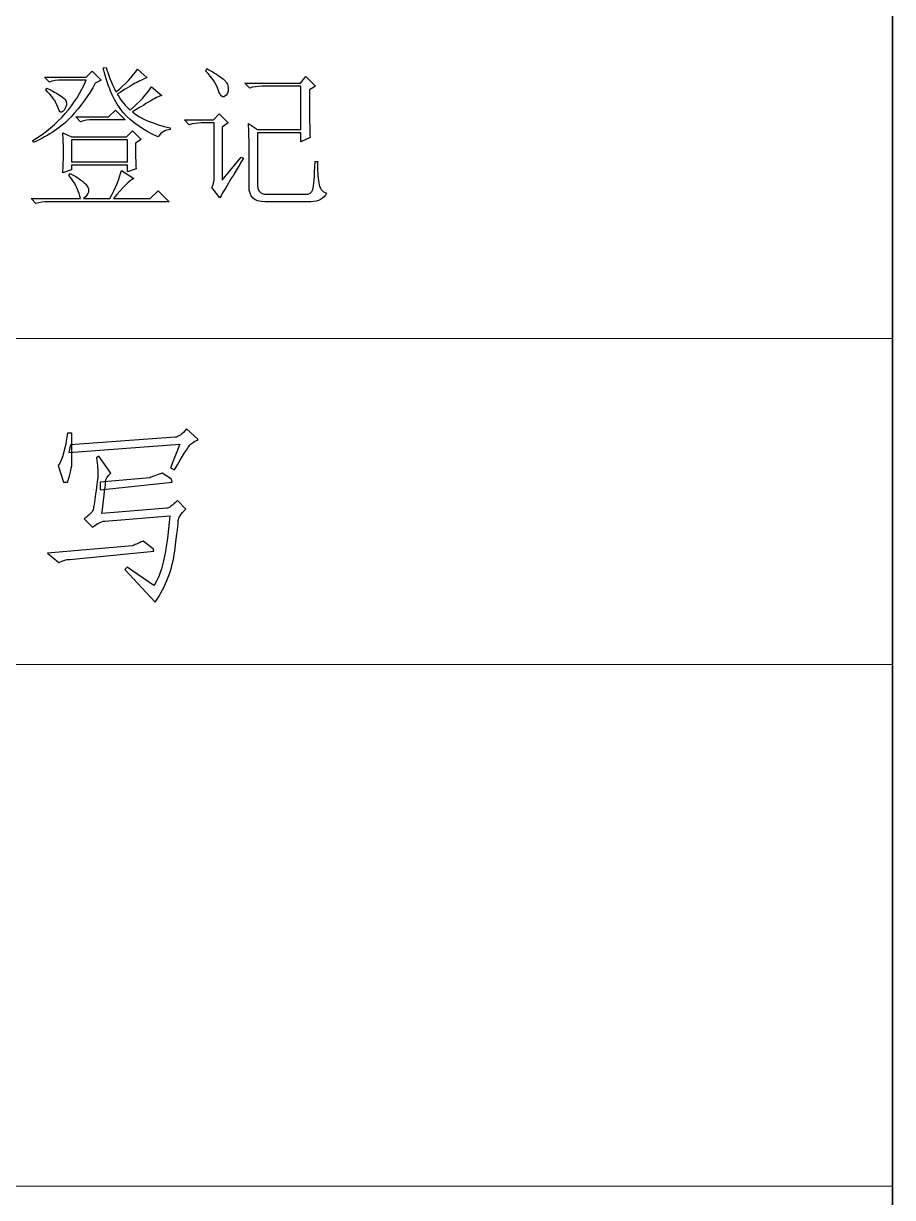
# Model space of a CAD drawing. Header units: millimetres. Extents: x 958 to 3026, y 447 to 1692.
# Drawn here: x 2264.8 to 2312.7, y 741.6 to 806.3 of the extents above; entities that cross this region are included whole.
import ezdxf

# ---------------------------------------------------------------- set-up
doc = ezdxf.new("R2010")
doc.units = ezdxf.units.MM
doc.layers.add('layer 1', color=7, linetype='Continuous')

msp = doc.modelspace()

# ---------------------------------------------------------------- linework, layer by layer
at = {"layer": 'layer 1', "lineweight": 35}
msp.add_open_spline([(2312.676, 1540.167), (2312.676, 1540.167), (2312.676, 508.62), (2312.676, 508.62)], degree=3, dxfattribs=at)
at = {"layer": 'layer 1', "color": 1}
for points, knots in [([(2265.957, 803.376), (2265.957, 803.376), (2266.227, 803.106), (2266.227, 803.106), (2266.227, 803.106), (2266.428, 803.174), (2266.653, 803.208), (2266.899, 803.208), (2266.899, 803.208), (2266.899, 803.208), (2268.245, 803.208), (2268.245, 803.208), (2268.245, 803.208), (2267.684, 801.862), (2266.709, 800.753), (2265.319, 799.877), (2265.319, 799.877), (2265.319, 799.877), (2265.352, 799.777), (2265.352, 799.777), (2265.352, 799.777), (2266.204, 800.159), (2266.894, 800.629), (2267.421, 801.189), (2267.421, 801.189), (2267.948, 801.75), (2268.391, 802.367), (2268.75, 803.039), (2268.75, 803.039), (2268.75, 803.039), (2269.086, 803.208), (2269.086, 803.208), (2269.086, 803.208), (2269.086, 803.208), (2268.581, 803.712), (2268.581, 803.712), (2268.581, 803.712), (2268.581, 803.712), (2268.245, 803.376), (2268.245, 803.376), (2268.245, 803.376), (2268.245, 803.376), (2265.957, 803.376), (2265.957, 803.376)], [0, 0, 0, 0, 0.090909, 0.090909, 0.090909, 0.090909, 0.181818, 0.181818, 0.181818, 0.181818, 0.272727, 0.272727, 0.272727, 0.272727, 0.363636, 0.363636, 0.363636, 0.363636, 0.454545, 0.454545, 0.454545, 0.454545, 0.545455, 0.545455, 0.545455, 0.545455, 0.636364, 0.636364, 0.636364, 0.636364, 0.727273, 0.727273, 0.727273, 0.727273, 0.818182, 0.818182, 0.818182, 0.818182, 0.909091, 0.909091, 0.909091, 0.909091, 1, 1, 1, 1]), ([(2269.354, 803.914), (2269.354, 803.914), (2269.186, 803.88), (2269.186, 803.88), (2269.186, 803.88), (2269.456, 802.782), (2269.827, 801.963), (2270.297, 801.424), (2270.297, 801.424), (2270.768, 800.886), (2271.407, 800.439), (2272.215, 800.08), (2272.215, 800.08), (2272.371, 800.327), (2272.595, 800.46), (2272.886, 800.483), (2272.886, 800.483), (2272.886, 800.483), (2272.886, 800.584), (2272.886, 800.584), (2272.886, 800.584), (2271.968, 800.786), (2271.272, 801.077), (2270.801, 801.459), (2270.801, 801.459), (2271.025, 801.594), (2271.318, 801.773), (2271.676, 801.997), (2271.676, 801.997), (2272.035, 802.221), (2272.281, 802.344), (2272.416, 802.367), (2272.416, 802.367), (2272.416, 802.367), (2271.844, 802.838), (2271.844, 802.838), (2271.844, 802.838), (2271.575, 802.412), (2271.183, 801.986), (2270.666, 801.559), (2270.666, 801.559), (2270.421, 801.783), (2270.185, 802.075), (2269.96, 802.433), (2269.96, 802.433), (2270.386, 802.703), (2270.718, 802.906), (2270.953, 803.039), (2270.953, 803.039), (2271.189, 803.174), (2271.407, 803.274), (2271.609, 803.342), (2271.609, 803.342), (2271.609, 803.342), (2271.071, 803.813), (2271.071, 803.813), (2271.071, 803.813), (2270.801, 803.388), (2270.409, 802.972), (2269.893, 802.568), (2269.893, 802.568), (2269.624, 803.106), (2269.445, 803.556), (2269.354, 803.914)], [0, 0, 0, 0, 0.0625, 0.0625, 0.0625, 0.0625, 0.125, 0.125, 0.125, 0.125, 0.1875, 0.1875, 0.1875, 0.1875, 0.25, 0.25, 0.25, 0.25, 0.3125, 0.3125, 0.3125, 0.3125, 0.375, 0.375, 0.375, 0.375, 0.4375, 0.4375, 0.4375, 0.4375, 0.5, 0.5, 0.5, 0.5, 0.5625, 0.5625, 0.5625, 0.5625, 0.625, 0.625, 0.625, 0.625, 0.6875, 0.6875, 0.6875, 0.6875, 0.75, 0.75, 0.75, 0.75, 0.8125, 0.8125, 0.8125, 0.8125, 0.875, 0.875, 0.875, 0.875, 0.9375, 0.9375, 0.9375, 0.9375, 1, 1, 1, 1]), ([(2274.838, 803.712), (2275.197, 803.33), (2275.426, 802.983), (2275.527, 802.67), (2275.527, 802.67), (2275.628, 802.356), (2275.747, 802.238), (2275.88, 802.316), (2275.88, 802.316), (2276.015, 802.395), (2276.082, 802.541), (2276.082, 802.753), (2276.082, 802.753), (2276.082, 802.967), (2275.959, 803.163), (2275.712, 803.342), (2275.712, 803.342), (2275.465, 803.521), (2275.197, 803.689), (2274.906, 803.847), (2274.906, 803.847), (2274.906, 803.847), (2274.838, 803.712), (2274.838, 803.712)], [0, 0, 0, 0, 0.166667, 0.166667, 0.166667, 0.166667, 0.333333, 0.333333, 0.333333, 0.333333, 0.5, 0.5, 0.5, 0.5, 0.666667, 0.666667, 0.666667, 0.666667, 0.833333, 0.833333, 0.833333, 0.833333, 1, 1, 1, 1]), ([(2277.226, 797.354), (2277.226, 796.772), (2277.518, 796.492), (2278.1, 796.513), (2278.1, 796.513), (2278.1, 796.513), (2280.623, 796.513), (2280.623, 796.513), (2280.623, 796.513), (2281.049, 796.513), (2281.341, 796.671), (2281.497, 796.985), (2281.497, 796.985), (2281.251, 797.052), (2281.106, 797.242), (2281.061, 797.557), (2281.061, 797.557), (2281.015, 797.871), (2280.993, 798.263), (2280.993, 798.734), (2280.993, 798.734), (2280.993, 798.734), (2280.859, 798.734), (2280.859, 798.734), (2280.859, 798.734), (2280.836, 797.883), (2280.797, 797.366), (2280.741, 797.187), (2280.741, 797.187), (2280.685, 797.007), (2280.544, 796.918), (2280.321, 796.918), (2280.321, 796.918), (2280.321, 796.918), (2278.201, 796.918), (2278.201, 796.918), (2278.201, 796.918), (2277.842, 796.918), (2277.674, 797.119), (2277.697, 797.524), (2277.697, 797.524), (2277.697, 797.524), (2277.697, 800.315), (2277.697, 800.315), (2277.697, 800.315), (2277.697, 800.315), (2280.085, 800.315), (2280.085, 800.315), (2280.085, 800.315), (2280.085, 800.315), (2280.085, 799.81), (2280.085, 799.81), (2280.085, 799.81), (2280.085, 799.81), (2280.59, 800.045), (2280.59, 800.045), (2280.59, 800.045), (2280.567, 800.383), (2280.556, 801.256), (2280.556, 802.67), (2280.556, 802.67), (2280.556, 802.67), (2280.892, 802.871), (2280.892, 802.871), (2280.892, 802.871), (2280.892, 802.871), (2280.353, 803.409), (2280.353, 803.409), (2280.353, 803.409), (2280.353, 803.409), (2280.052, 803.039), (2280.052, 803.039), (2280.052, 803.039), (2280.052, 803.039), (2276.991, 803.039), (2276.991, 803.039), (2276.991, 803.039), (2276.991, 803.039), (2277.259, 802.771), (2277.259, 802.771), (2277.259, 802.771), (2277.462, 802.838), (2277.686, 802.871), (2277.932, 802.871), (2277.932, 802.871), (2277.932, 802.871), (2280.085, 802.871), (2280.085, 802.871), (2280.085, 802.871), (2280.085, 802.871), (2280.085, 800.483), (2280.085, 800.483), (2280.085, 800.483), (2280.085, 800.483), (2277.697, 800.483), (2277.697, 800.483), (2277.697, 800.483), (2277.697, 800.483), (2277.192, 800.819), (2277.192, 800.819), (2277.192, 800.819), (2277.215, 800.416), (2277.226, 800.035), (2277.226, 799.677), (2277.226, 799.677), (2277.226, 799.677), (2277.226, 797.354), (2277.226, 797.354)], [0, 0, 0, 0, 0.037037, 0.037037, 0.037037, 0.037037, 0.074074, 0.074074, 0.074074, 0.074074, 0.111111, 0.111111, 0.111111, 0.111111, 0.148148, 0.148148, 0.148148, 0.148148, 0.185185, 0.185185, 0.185185, 0.185185, 0.222222, 0.222222, 0.222222, 0.222222, 0.259259, 0.259259, 0.259259, 0.259259, 0.296296, 0.296296, 0.296296, 0.296296, 0.333333, 0.333333, 0.333333, 0.333333, 0.37037, 0.37037, 0.37037, 0.37037, 0.407407, 0.407407, 0.407407, 0.407407, 0.444444, 0.444444, 0.444444, 0.444444, 0.481481, 0.481481, 0.481481, 0.481481, 0.518519, 0.518519, 0.518519, 0.518519, 0.555556, 0.555556, 0.555556, 0.555556, 0.592593, 0.592593, 0.592593, 0.592593, 0.62963, 0.62963, 0.62963, 0.62963, 0.666667, 0.666667, 0.666667, 0.666667, 0.703704, 0.703704, 0.703704, 0.703704, 0.740741, 0.740741, 0.740741, 0.740741, 0.777778, 0.777778, 0.777778, 0.777778, 0.814815, 0.814815, 0.814815, 0.814815, 0.851852, 0.851852, 0.851852, 0.851852, 0.888889, 0.888889, 0.888889, 0.888889, 0.925926, 0.925926, 0.925926, 0.925926, 0.962963, 0.962963, 0.962963, 0.962963, 1, 1, 1, 1]), ([(2266.092, 802.771), (2266.092, 802.771), (2266.025, 802.67), (2266.025, 802.67), (2266.025, 802.67), (2266.361, 802.356), (2266.58, 802.042), (2266.681, 801.727), (2266.681, 801.727), (2266.781, 801.414), (2266.899, 801.357), (2267.034, 801.559), (2267.034, 801.559), (2267.169, 801.762), (2267.202, 801.935), (2267.136, 802.08), (2267.136, 802.08), (2267.068, 802.227), (2266.719, 802.456), (2266.092, 802.771)], [0, 0, 0, 0, 0.2, 0.2, 0.2, 0.2, 0.4, 0.4, 0.4, 0.4, 0.6, 0.6, 0.6, 0.6, 0.8, 0.8, 0.8, 0.8, 1, 1, 1, 1]), ([(2267.674, 801.189), (2267.674, 801.189), (2267.942, 800.921), (2267.942, 800.921), (2267.942, 800.921), (2268.145, 800.988), (2268.369, 801.021), (2268.615, 801.021), (2268.615, 801.021), (2268.615, 801.021), (2270.398, 801.021), (2270.398, 801.021), (2270.398, 801.021), (2270.398, 801.021), (2269.86, 801.559), (2269.86, 801.559), (2269.86, 801.559), (2269.86, 801.559), (2269.489, 801.189), (2269.489, 801.189), (2269.489, 801.189), (2269.489, 801.189), (2267.674, 801.189), (2267.674, 801.189)], [0, 0, 0, 0, 0.166667, 0.166667, 0.166667, 0.166667, 0.333333, 0.333333, 0.333333, 0.333333, 0.5, 0.5, 0.5, 0.5, 0.666667, 0.666667, 0.666667, 0.666667, 0.833333, 0.833333, 0.833333, 0.833333, 1, 1, 1, 1]), ([(2275.174, 797.288), (2275.174, 797.288), (2275.612, 796.716), (2275.612, 796.716), (2275.612, 796.716), (2275.813, 797.074), (2276.25, 797.804), (2276.923, 798.903), (2276.923, 798.903), (2276.923, 798.903), (2276.788, 798.969), (2276.788, 798.969), (2276.788, 798.969), (2276.788, 798.969), (2275.747, 797.692), (2275.747, 797.692), (2275.747, 797.692), (2275.747, 797.692), (2275.747, 800.618), (2275.747, 800.618), (2275.747, 800.618), (2275.747, 800.618), (2276.082, 800.853), (2276.082, 800.853), (2276.082, 800.853), (2276.082, 800.853), (2275.577, 801.357), (2275.577, 801.357), (2275.577, 801.357), (2275.577, 801.357), (2275.275, 801.021), (2275.275, 801.021), (2275.275, 801.021), (2275.275, 801.021), (2273.66, 801.021), (2273.66, 801.021), (2273.66, 801.021), (2273.66, 801.021), (2273.93, 800.753), (2273.93, 800.753), (2273.93, 800.753), (2274.132, 800.819), (2274.356, 800.853), (2274.603, 800.853), (2274.603, 800.853), (2274.603, 800.853), (2275.309, 800.853), (2275.309, 800.853), (2275.309, 800.853), (2275.309, 800.853), (2275.309, 797.893), (2275.309, 797.893), (2275.309, 797.893), (2275.309, 797.624), (2275.264, 797.422), (2275.174, 797.288)], [0, 0, 0, 0, 0.071429, 0.071429, 0.071429, 0.071429, 0.142857, 0.142857, 0.142857, 0.142857, 0.214286, 0.214286, 0.214286, 0.214286, 0.285714, 0.285714, 0.285714, 0.285714, 0.357143, 0.357143, 0.357143, 0.357143, 0.428571, 0.428571, 0.428571, 0.428571, 0.5, 0.5, 0.5, 0.5, 0.571429, 0.571429, 0.571429, 0.571429, 0.642857, 0.642857, 0.642857, 0.642857, 0.714286, 0.714286, 0.714286, 0.714286, 0.785714, 0.785714, 0.785714, 0.785714, 0.857143, 0.857143, 0.857143, 0.857143, 0.928571, 0.928571, 0.928571, 0.928571, 1, 1, 1, 1]), ([(2266.966, 798.095), (2266.966, 798.095), (2267.437, 798.263), (2267.437, 798.263), (2267.437, 798.263), (2267.437, 798.263), (2267.437, 798.533), (2267.437, 798.533), (2267.437, 798.533), (2267.437, 798.533), (2270.533, 798.533), (2270.533, 798.533), (2270.533, 798.533), (2270.533, 798.533), (2270.533, 798.162), (2270.533, 798.162), (2270.533, 798.162), (2270.533, 798.162), (2271.003, 798.33), (2271.003, 798.33), (2271.003, 798.33), (2270.98, 798.666), (2270.969, 799.138), (2270.969, 799.743), (2270.969, 799.743), (2270.969, 799.743), (2271.272, 799.945), (2271.272, 799.945), (2271.272, 799.945), (2271.272, 799.945), (2270.801, 800.416), (2270.801, 800.416), (2270.801, 800.416), (2270.801, 800.416), (2270.465, 800.08), (2270.465, 800.08), (2270.465, 800.08), (2270.465, 800.08), (2267.437, 800.08), (2267.437, 800.08), (2267.437, 800.08), (2267.437, 800.08), (2266.966, 800.315), (2266.966, 800.315), (2266.966, 800.315), (2266.989, 799.979), (2267.001, 799.62), (2267.001, 799.239), (2267.001, 799.239), (2267.001, 798.857), (2266.989, 798.477), (2266.966, 798.095)], [0, 0, 0, 0, 0.076923, 0.076923, 0.076923, 0.076923, 0.153846, 0.153846, 0.153846, 0.153846, 0.230769, 0.230769, 0.230769, 0.230769, 0.307692, 0.307692, 0.307692, 0.307692, 0.384615, 0.384615, 0.384615, 0.384615, 0.461538, 0.461538, 0.461538, 0.461538, 0.538462, 0.538462, 0.538462, 0.538462, 0.615385, 0.615385, 0.615385, 0.615385, 0.692308, 0.692308, 0.692308, 0.692308, 0.769231, 0.769231, 0.769231, 0.769231, 0.846154, 0.846154, 0.846154, 0.846154, 0.923077, 0.923077, 0.923077, 0.923077, 1, 1, 1, 1]), ([(2267.437, 799.912), (2267.437, 799.912), (2270.533, 799.912), (2270.533, 799.912), (2270.533, 799.912), (2270.533, 799.912), (2270.533, 798.7), (2270.533, 798.7), (2270.533, 798.7), (2270.533, 798.7), (2267.437, 798.7), (2267.437, 798.7), (2267.437, 798.7), (2267.437, 798.7), (2267.437, 799.912), (2267.437, 799.912)], [0, 0, 0, 0, 0.25, 0.25, 0.25, 0.25, 0.5, 0.5, 0.5, 0.5, 0.75, 0.75, 0.75, 0.75, 1, 1, 1, 1]), ([(2265.218, 796.683), (2265.218, 796.683), (2265.487, 796.413), (2265.487, 796.413), (2265.487, 796.413), (2265.689, 796.48), (2265.913, 796.513), (2266.16, 796.513), (2266.16, 796.513), (2266.16, 796.513), (2272.819, 796.513), (2272.819, 796.513), (2272.819, 796.513), (2272.819, 796.513), (2272.215, 797.119), (2272.215, 797.119), (2272.215, 797.119), (2272.215, 797.119), (2271.777, 796.683), (2271.777, 796.683), (2271.777, 796.683), (2271.777, 796.683), (2269.759, 796.683), (2269.759, 796.683), (2269.759, 796.683), (2270.274, 797.31), (2270.645, 797.68), (2270.869, 797.792), (2270.869, 797.792), (2270.869, 797.792), (2270.195, 798.23), (2270.195, 798.23), (2270.195, 798.23), (2270.084, 797.781), (2269.871, 797.266), (2269.557, 796.683), (2269.557, 796.683), (2269.557, 796.683), (2268.11, 796.683), (2268.11, 796.683), (2268.11, 796.683), (2268.401, 796.93), (2268.463, 797.165), (2268.295, 797.389), (2268.295, 797.389), (2268.127, 797.613), (2267.819, 797.837), (2267.371, 798.062), (2267.371, 798.062), (2267.371, 798.062), (2267.304, 797.96), (2267.304, 797.96), (2267.304, 797.96), (2267.527, 797.669), (2267.678, 797.428), (2267.757, 797.237), (2267.757, 797.237), (2267.836, 797.047), (2267.898, 796.862), (2267.942, 796.683), (2267.942, 796.683), (2267.942, 796.683), (2265.218, 796.683), (2265.218, 796.683)], [0, 0, 0, 0, 0.0625, 0.0625, 0.0625, 0.0625, 0.125, 0.125, 0.125, 0.125, 0.1875, 0.1875, 0.1875, 0.1875, 0.25, 0.25, 0.25, 0.25, 0.3125, 0.3125, 0.3125, 0.3125, 0.375, 0.375, 0.375, 0.375, 0.4375, 0.4375, 0.4375, 0.4375, 0.5, 0.5, 0.5, 0.5, 0.5625, 0.5625, 0.5625, 0.5625, 0.625, 0.625, 0.625, 0.625, 0.6875, 0.6875, 0.6875, 0.6875, 0.75, 0.75, 0.75, 0.75, 0.8125, 0.8125, 0.8125, 0.8125, 0.875, 0.875, 0.875, 0.875, 0.9375, 0.9375, 0.9375, 0.9375, 1, 1, 1, 1]), ([(2267.005, 781.051), (2267.005, 781.051), (2266.71, 781.976), (2266.71, 781.976), (2266.71, 781.976), (2266.935, 782.285), (2267.104, 782.875), (2267.217, 783.747), (2267.217, 783.747), (2267.217, 783.747), (2267.469, 783.747), (2267.469, 783.747), (2267.469, 783.747), (2267.469, 782.988), (2267.469, 782.469), (2267.469, 782.188), (2267.469, 782.188), (2267.469, 781.906), (2267.384, 781.527), (2267.217, 781.051), (2267.217, 781.051), (2267.217, 781.051), (2267.005, 781.051), (2267.005, 781.051)], [0, 0, 0, 0, 0.166667, 0.166667, 0.166667, 0.166667, 0.333333, 0.333333, 0.333333, 0.333333, 0.5, 0.5, 0.5, 0.5, 0.666667, 0.666667, 0.666667, 0.666667, 0.833333, 0.833333, 0.833333, 0.833333, 1, 1, 1, 1]), ([(2273.408, 783.157), (2273.408, 783.157), (2267.3, 782.693), (2267.3, 782.693), (2267.3, 782.693), (2267.3, 782.693), (2267.384, 783.114), (2267.384, 783.114), (2267.384, 783.114), (2267.384, 783.114), (2273.155, 783.536), (2273.155, 783.536), (2273.155, 783.536), (2273.324, 783.536), (2273.534, 783.691), (2273.787, 783.998), (2273.787, 783.998), (2273.787, 783.998), (2274.418, 783.409), (2274.418, 783.409), (2274.418, 783.409), (2274.167, 783.268), (2274.005, 783.157), (2273.935, 783.073), (2273.935, 783.073), (2273.865, 782.988), (2273.59, 782.539), (2273.114, 781.725), (2273.114, 781.725), (2273.114, 781.725), (2272.903, 781.851), (2272.903, 781.851), (2272.903, 781.851), (2272.903, 781.851), (2273.408, 783.157), (2273.408, 783.157)], [0, 0, 0, 0, 0.111111, 0.111111, 0.111111, 0.111111, 0.222222, 0.222222, 0.222222, 0.222222, 0.333333, 0.333333, 0.333333, 0.333333, 0.444444, 0.444444, 0.444444, 0.444444, 0.555556, 0.555556, 0.555556, 0.555556, 0.666667, 0.666667, 0.666667, 0.666667, 0.777778, 0.777778, 0.777778, 0.777778, 0.888889, 0.888889, 0.888889, 0.888889, 1, 1, 1, 1]), ([(2271.976, 775.365), (2272.396, 775.899), (2272.691, 777.176), (2272.86, 779.198), (2272.86, 779.198), (2272.86, 779.198), (2269.28, 778.901), (2269.28, 778.901), (2269.28, 778.901), (2269.111, 778.901), (2268.887, 778.79), (2268.606, 778.565), (2268.606, 778.565), (2268.606, 778.565), (2268.143, 779.029), (2268.143, 779.029), (2268.143, 779.029), (2268.452, 779.254), (2268.621, 779.442), (2268.648, 779.597), (2268.648, 779.597), (2268.676, 779.751), (2268.725, 780.082), (2268.795, 780.587), (2268.795, 780.587), (2268.867, 781.092), (2268.901, 781.416), (2268.901, 781.556), (2268.901, 781.556), (2268.901, 781.696), (2268.872, 781.976), (2268.817, 782.399), (2268.817, 782.399), (2268.817, 782.399), (2268.944, 782.483), (2268.944, 782.483), (2268.944, 782.483), (2268.944, 782.483), (2269.618, 781.556), (2269.618, 781.556), (2269.618, 781.556), (2269.42, 781.36), (2269.322, 781.205), (2269.322, 781.092), (2269.322, 781.092), (2269.322, 780.981), (2269.251, 780.391), (2269.111, 779.324), (2269.111, 779.324), (2269.111, 779.324), (2272.691, 779.619), (2272.691, 779.619), (2272.691, 779.619), (2272.804, 779.619), (2273, 779.759), (2273.283, 780.039), (2273.283, 780.039), (2273.283, 780.039), (2273.744, 779.575), (2273.744, 779.575), (2273.744, 779.575), (2273.464, 779.295), (2273.324, 779.085), (2273.324, 778.945), (2273.324, 778.945), (2273.324, 778.804), (2273.261, 778.242), (2273.135, 777.259), (2273.135, 777.259), (2273.007, 776.278), (2272.65, 775.336), (2272.06, 774.437), (2272.06, 774.437), (2272.06, 774.437), (2270.375, 776.249), (2270.375, 776.249), (2270.375, 776.249), (2270.375, 776.249), (2270.502, 776.375), (2270.502, 776.375), (2270.502, 776.375), (2270.502, 776.375), (2271.976, 775.365), (2271.976, 775.365)], [0, 0, 0, 0, 0.047619, 0.047619, 0.047619, 0.047619, 0.095238, 0.095238, 0.095238, 0.095238, 0.142857, 0.142857, 0.142857, 0.142857, 0.190476, 0.190476, 0.190476, 0.190476, 0.238095, 0.238095, 0.238095, 0.238095, 0.285714, 0.285714, 0.285714, 0.285714, 0.333333, 0.333333, 0.333333, 0.333333, 0.380952, 0.380952, 0.380952, 0.380952, 0.428571, 0.428571, 0.428571, 0.428571, 0.47619, 0.47619, 0.47619, 0.47619, 0.52381, 0.52381, 0.52381, 0.52381, 0.571429, 0.571429, 0.571429, 0.571429, 0.619048, 0.619048, 0.619048, 0.619048, 0.666667, 0.666667, 0.666667, 0.666667, 0.714286, 0.714286, 0.714286, 0.714286, 0.761905, 0.761905, 0.761905, 0.761905, 0.809524, 0.809524, 0.809524, 0.809524, 0.857143, 0.857143, 0.857143, 0.857143, 0.904762, 0.904762, 0.904762, 0.904762, 0.952381, 0.952381, 0.952381, 0.952381, 1, 1, 1, 1]), ([(2272.945, 781.22), (2272.945, 781.22), (2272.988, 781.051), (2272.988, 781.051), (2272.988, 781.051), (2272.988, 781.051), (2269.027, 780.628), (2269.027, 780.628), (2269.027, 780.628), (2269.027, 780.628), (2269.027, 781.051), (2269.027, 781.051), (2269.027, 781.051), (2269.027, 781.051), (2271.766, 781.302), (2271.766, 781.302), (2271.766, 781.302), (2271.906, 781.36), (2272.131, 781.444), (2272.44, 781.556), (2272.44, 781.556), (2272.44, 781.556), (2272.945, 781.22), (2272.945, 781.22)], [0, 0, 0, 0, 0.166667, 0.166667, 0.166667, 0.166667, 0.333333, 0.333333, 0.333333, 0.333333, 0.5, 0.5, 0.5, 0.5, 0.666667, 0.666667, 0.666667, 0.666667, 0.833333, 0.833333, 0.833333, 0.833333, 1, 1, 1, 1]), ([(2271.935, 777.387), (2271.935, 777.387), (2271.976, 777.259), (2271.976, 777.259), (2271.976, 777.259), (2271.976, 777.259), (2267.343, 776.797), (2267.343, 776.797), (2267.343, 776.797), (2267.174, 776.797), (2266.978, 776.739), (2266.754, 776.628), (2266.754, 776.628), (2266.754, 776.628), (2266.121, 777.133), (2266.121, 777.133), (2266.121, 777.133), (2266.121, 777.133), (2270.797, 777.554), (2270.797, 777.554), (2270.797, 777.554), (2270.908, 777.582), (2271.106, 777.667), (2271.387, 777.807), (2271.387, 777.807), (2271.387, 777.807), (2271.935, 777.387), (2271.935, 777.387)], [0, 0, 0, 0, 0.142857, 0.142857, 0.142857, 0.142857, 0.285714, 0.285714, 0.285714, 0.285714, 0.428571, 0.428571, 0.428571, 0.428571, 0.571429, 0.571429, 0.571429, 0.571429, 0.714286, 0.714286, 0.714286, 0.714286, 0.857143, 0.857143, 0.857143, 0.857143, 1, 1, 1, 1])]:
    msp.add_open_spline(points, degree=3, knots=knots, dxfattribs=at)
at = {"layer": 'layer 1', "color": 1, "lineweight": 9}
for points in [[(2312.676, 788.971), (2312.676, 788.971), (2216.288, 788.971), (2216.288, 788.971)], [(2312.676, 788.971), (2312.676, 788.971), (2312.676, 788.971), (2312.676, 788.971)], [(2312.676, 770.999), (2312.676, 770.999), (2216.288, 770.999), (2216.288, 770.999)], [(2312.676, 770.999), (2312.676, 770.999), (2312.676, 770.999), (2312.676, 770.999)], [(2312.676, 742.246), (2312.676, 742.246), (2216.288, 742.246), (2216.288, 742.246)], [(2312.676, 742.246), (2312.676, 742.246), (2312.676, 742.246), (2312.676, 742.246)]]:
    msp.add_open_spline(points, degree=3, dxfattribs=at)

doc.saveas('drawing.dxf')
